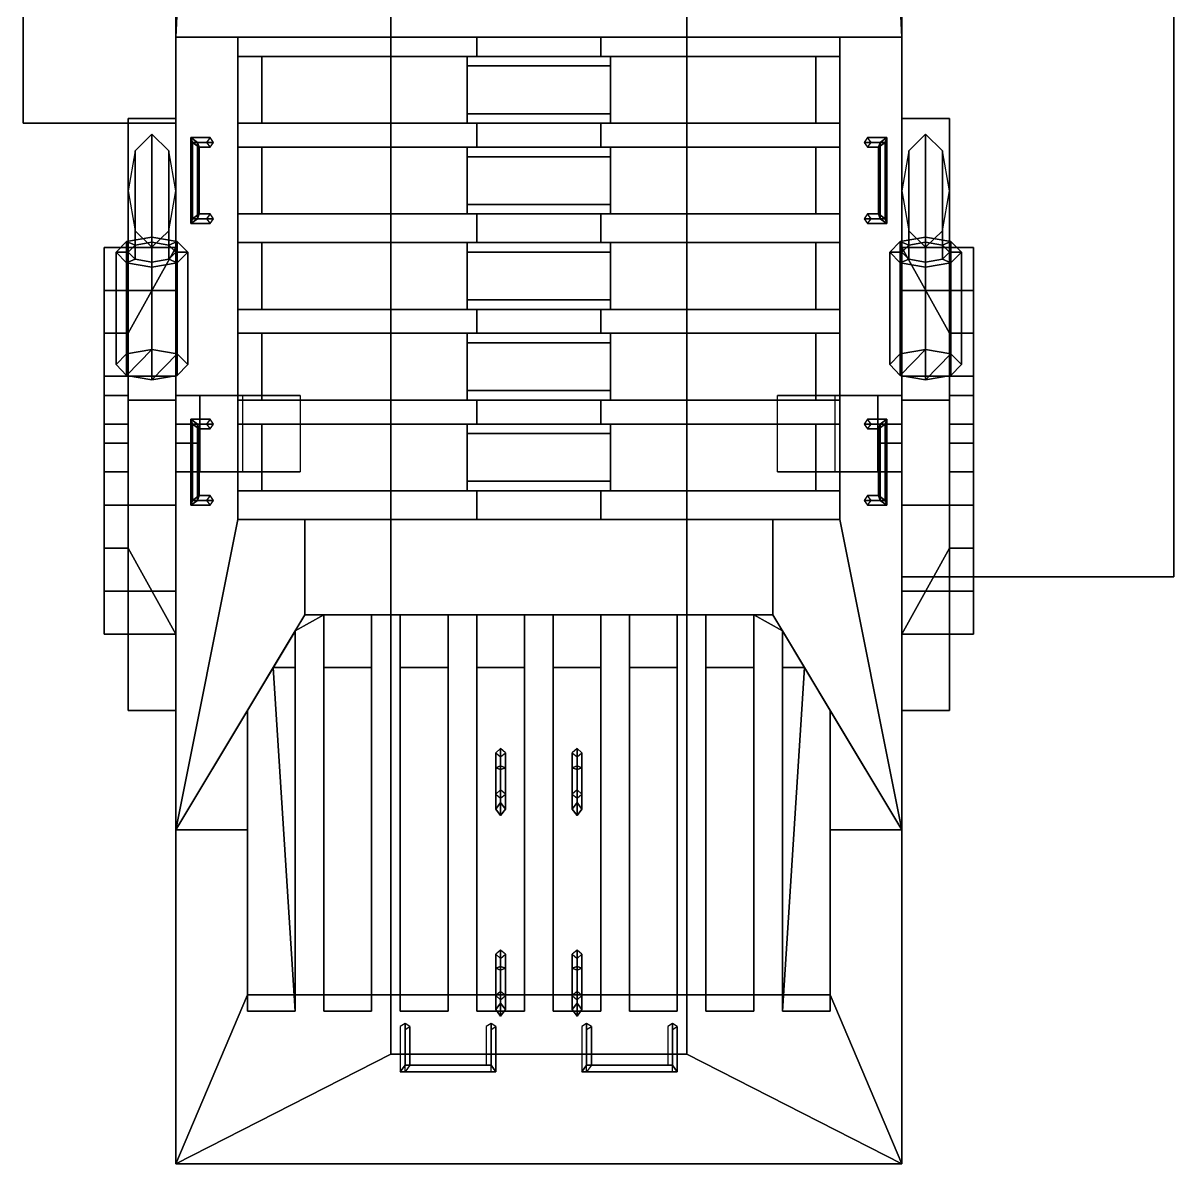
# Model space of a CAD drawing. Extents: x -1.36 to 1.33, y -2.62 to 2.58.
# Drawn here: x -1.08 to 1.33, y -2.62 to -0.23 of the extents above; entities that cross this region are included whole.
import ezdxf

# ---------------------------------------------------------------- set-up
doc = ezdxf.new("R2010")
doc.units = 0
doc.layers.get('0').update_dxf_attribs({"linetype": 'CONTINUOUS'})
doc.layers.add('SUSPENSION', color=5, linetype='CONTINUOUS')

msp = doc.modelspace()

# ---------------------------------------------------------------- linework, layer by layer
for points in [[(-0.31, 2.06, 0.42), (-0.31, -2.39, 0.42), (-0.76, -2.62, 0.58), (-0.76, 2.47, 0.58)], [(-0.76, 1.87, 1.06), (-0.76, 2.47, 0.58), (-0.76, -2.62, 0.58), (-0.76, -0.26, 1.06)], [(0.76, 2.47, 0.58), (0.76, -2.62, 0.58), (0.31, -2.39, 0.42), (0.31, 2.06, 0.42)], [(0.76, -0.26, 1.06), (0.76, -2.62, 0.58), (0.76, 2.47, 0.58), (0.76, 1.87, 1.06)], [(0.31, 2.06, 0.42), (0.31, -2.39, 0.42), (-0.31, -2.39, 0.42), (-0.31, 2.06, 0.42)], [(-0.76, 1.87, 1.19), (-0.76, 1.87, 1.06), (-0.76, -0.26, 1.06), (-0.76, 1.29, 1.19)], [(0.76, 1.29, 1.19), (0.76, -0.26, 1.06), (0.76, 1.87, 1.06), (0.76, 1.87, 1.19)], [(-0.76, 1.29, 1.42), (-0.76, 1.29, 1.19), (-0.76, -0.26, 1.06), (-0.76, -0.26, 1.42)], [(-0.76, -0.26, 1.42), (-0.74, 1.05, 1.42), (-0.76, 1.29, 1.42), (-0.76, -0.26, 1.42)], [(0.76, -0.26, 1.42), (0.76, 1.29, 1.42), (0.74, 1.05, 1.42), (0.76, -0.26, 1.42)], [(0.76, -0.26, 1.42), (0.76, -0.26, 1.06), (0.76, 1.29, 1.19), (0.76, 1.29, 1.42)], [(1.33, -1.39, 1.31), (1.33, -1.39, 1.12), (1.33, 1.29, 1.12), (1.33, 1.29, 1.31)], [(-0.76, -0.26, 1.42), (-0.7, 0.99, 1.42), (-0.74, 1.05, 1.42), (-0.76, -0.26, 1.42)], [(0.76, -0.26, 1.42), (0.74, 1.05, 1.42), (0.7, 0.99, 1.42), (0.76, -0.26, 1.42)], [(-0.76, -0.26, 1.42), (0.76, -0.26, 1.42), (0.7, 0.99, 1.42), (-0.7, 0.99, 1.42)], [(-0.76, -0.16, 1.42), (-1.08, -0.16, 1.42), (-1.08, -0.44, 1.42), (-0.76, -0.44, 1.42)], [(-1.08, -0.16, 1.42), (-1.08, -0.16, 1.11), (-1.08, -0.44, 1.11), (-1.08, -0.44, 1.42)], [(0.76, -1.39, 1.31), (1.33, -1.39, 1.31), (1.33, -0.2, 1.31), (0.76, -0.2, 1.31)], [(-0.76, -0.26, 1.24), (-0.76, -0.26, 1.06), (-0.76, -2.62, 0.83), (-0.76, -1.92, 1.24)], [(-0.76, -0.26, 1.06), (-0.76, -0.26, 1.06), (-0.76, -2.62, 0.58), (-0.76, -2.62, 0.83)], [(-0.63, -0.26, 1.37), (-0.76, -0.26, 1.24), (-0.76, -1.92, 1.24), (-0.63, -1.27, 1.37)], [(-0.76, -0.26, 1.42), (-0.76, -0.26, 1.42), (-0.76, -0.26, 1.24), (-0.63, -0.26, 1.37)], [(-0.76, -0.26, 1.42), (-0.76, -0.26, 1.42), (-0.63, -0.26, 1.37), (-0.13, -0.26, 1.42)], [(-0.76, -0.26, 1.24), (-0.76, -0.26, 1.42), (-0.76, -0.44, 1.42), (-0.76, -0.44, 1.24)], [(-0.13, -0.26, 1.42), (-0.63, -0.26, 1.37), (-0.63, -0.3, 1.37), (-0.13, -0.3, 1.42)], [(0.13, -0.26, 1.42), (-0.13, -0.26, 1.42), (-0.13, -0.3, 1.42), (0.13, -0.3, 1.42)], [(0.13, -0.3, 1.42), (0.63, -0.3, 1.37), (0.63, -0.26, 1.37), (0.13, -0.26, 1.42)], [(0.13, -0.26, 1.42), (0.63, -0.26, 1.37), (0.76, -0.26, 1.42)], [(0.63, -1.27, 1.37), (0.76, -1.92, 1.24), (0.76, -0.26, 1.24), (0.63, -0.26, 1.37)], [(0.63, -0.26, 1.37), (0.76, -0.26, 1.24), (0.76, -0.26, 1.42)], [(0.76, -1.92, 1.24), (0.76, -2.62, 0.83), (0.76, -0.26, 1.06), (0.76, -0.26, 1.24)], [(0.76, -2.62, 0.83), (0.76, -2.62, 0.58), (0.76, -0.26, 1.06)], [(0.76, -1.39, 1.24), (0.76, -1.39, 1.31), (0.76, -0.26, 1.31), (0.76, -0.26, 1.24)], [(-0.58, -0.3, 1.42), (-0.15, -0.3, 1.48), (-0.13, -0.3, 1.42), (-0.63, -0.3, 1.37)], [(-0.58, -0.3, 1.42), (-0.63, -0.3, 1.37), (-0.63, -0.44, 1.37), (-0.58, -0.44, 1.42)], [(-0.15, -0.3, 1.48), (-0.58, -0.3, 1.42), (-0.58, -0.44, 1.42), (-0.15, -0.44, 1.48)], [(-0.15, -0.3, 1.48), (0.15, -0.3, 1.48), (0.13, -0.3, 1.42), (-0.13, -0.3, 1.42)], [(0.15, -0.3, 1.48), (-0.15, -0.3, 1.48), (-0.15, -0.32, 1.5), (0.15, -0.32, 1.5)], [(-0.15, -0.32, 1.5), (-0.15, -0.3, 1.48), (-0.15, -0.44, 1.48), (-0.15, -0.42, 1.5)], [(0.15, -0.3, 1.48), (0.58, -0.3, 1.42), (0.63, -0.3, 1.37), (0.13, -0.3, 1.42)], [(0.15, -0.44, 1.48), (0.58, -0.44, 1.42), (0.58, -0.3, 1.42), (0.15, -0.3, 1.48)], [(0.15, -0.42, 1.5), (0.15, -0.44, 1.48), (0.15, -0.3, 1.48), (0.15, -0.32, 1.5)], [(0.58, -0.44, 1.42), (0.63, -0.44, 1.37), (0.63, -0.3, 1.37), (0.58, -0.3, 1.42)], [(0.15, -0.32, 1.5), (-0.15, -0.32, 1.5), (-0.15, -0.42, 1.5), (0.15, -0.42, 1.5)], [(0.15, -0.42, 1.5), (-0.15, -0.42, 1.5), (-0.15, -0.44, 1.48), (0.15, -0.44, 1.48)], [(-0.76, -0.44, 1.42), (-1.08, -0.44, 1.42), (-1.08, -0.44, 1.11), (-0.76, -0.44, 1.11)], [(-0.15, -0.44, 1.48), (-0.58, -0.44, 1.42), (-0.63, -0.44, 1.37), (-0.13, -0.44, 1.45)], [(-0.13, -0.44, 1.45), (-0.63, -0.44, 1.37), (-0.63, -0.49, 1.37), (-0.13, -0.49, 1.45)], [(0.15, -0.44, 1.48), (-0.15, -0.44, 1.48), (-0.13, -0.44, 1.45), (0.13, -0.44, 1.45)], [(0.13, -0.44, 1.45), (-0.13, -0.44, 1.45), (-0.13, -0.49, 1.45), (0.13, -0.49, 1.45)], [(0.58, -0.44, 1.42), (0.15, -0.44, 1.48), (0.13, -0.44, 1.45), (0.63, -0.44, 1.37)], [(0.13, -0.49, 1.45), (0.63, -0.49, 1.37), (0.63, -0.44, 1.37), (0.13, -0.44, 1.45)], [(-0.7287, -0.47, 1.335), (-0.715, -0.48, 1.3387), (-0.681, -0.48, 1.319), (-0.6883, -0.47, 1.3117)], [(-0.725, -0.48, 1.3213), (-0.7287, -0.47, 1.335), (-0.6883, -0.47, 1.3117), (-0.6956, -0.48, 1.3044)], [(-0.715, -0.48, 1.3387), (-0.7287, -0.47, 1.335), (-0.7287, -0.65, 1.335), (-0.715, -0.64, 1.3387)], [(-0.7287, -0.47, 1.335), (-0.725, -0.48, 1.3213), (-0.725, -0.64, 1.3213), (-0.7287, -0.65, 1.335)], [(-0.7113, -0.49, 1.325), (-0.725, -0.48, 1.3213), (-0.6956, -0.48, 1.3044), (-0.6883, -0.49, 1.3117)], [(-0.725, -0.48, 1.3213), (-0.7113, -0.49, 1.325), (-0.7113, -0.63, 1.325), (-0.725, -0.64, 1.3213)], [(-0.715, -0.48, 1.3387), (-0.7113, -0.49, 1.325), (-0.6883, -0.49, 1.3117), (-0.681, -0.48, 1.319)], [(-0.7113, -0.49, 1.325), (-0.715, -0.48, 1.3387), (-0.715, -0.64, 1.3387), (-0.7113, -0.63, 1.325)], [(0.715, -0.48, 1.3387), (0.7287, -0.47, 1.335), (0.6883, -0.47, 1.3117), (0.681, -0.48, 1.319)], [(0.7113, -0.49, 1.325), (0.715, -0.48, 1.3387), (0.681, -0.48, 1.319), (0.6883, -0.49, 1.3117)], [(0.7287, -0.47, 1.335), (0.725, -0.48, 1.3213), (0.6956, -0.48, 1.3044), (0.6883, -0.47, 1.3117)], [(0.725, -0.48, 1.3213), (0.7113, -0.49, 1.325), (0.6883, -0.49, 1.3117), (0.6956, -0.48, 1.3044)], [(0.7113, -0.63, 1.325), (0.715, -0.64, 1.3387), (0.715, -0.48, 1.3387), (0.7113, -0.49, 1.325)], [(0.725, -0.64, 1.3213), (0.7113, -0.63, 1.325), (0.7113, -0.49, 1.325), (0.725, -0.48, 1.3213)], [(0.715, -0.64, 1.3387), (0.7287, -0.65, 1.335), (0.7287, -0.47, 1.335), (0.715, -0.48, 1.3387)], [(0.7287, -0.65, 1.335), (0.725, -0.64, 1.3213), (0.725, -0.48, 1.3213), (0.7287, -0.47, 1.335)], [(-0.58, -0.49, 1.42), (-0.15, -0.49, 1.48), (-0.13, -0.49, 1.45), (-0.63, -0.49, 1.37)], [(-0.58, -0.49, 1.42), (-0.63, -0.49, 1.37), (-0.63, -0.63, 1.37), (-0.58, -0.63, 1.42)], [(-0.15, -0.49, 1.48), (-0.58, -0.49, 1.42), (-0.58, -0.63, 1.42), (-0.15, -0.63, 1.48)], [(-0.15, -0.49, 1.48), (0.15, -0.49, 1.48), (0.13, -0.49, 1.45), (-0.13, -0.49, 1.45)], [(0.15, -0.49, 1.48), (-0.15, -0.49, 1.48), (-0.15, -0.51, 1.5), (0.15, -0.51, 1.5)], [(-0.15, -0.51, 1.5), (-0.15, -0.49, 1.48), (-0.15, -0.63, 1.48), (-0.15, -0.61, 1.5)], [(0.15, -0.49, 1.48), (0.58, -0.49, 1.42), (0.63, -0.49, 1.37), (0.13, -0.49, 1.45)], [(0.15, -0.63, 1.48), (0.58, -0.63, 1.42), (0.58, -0.49, 1.42), (0.15, -0.49, 1.48)], [(0.15, -0.61, 1.5), (0.15, -0.63, 1.48), (0.15, -0.49, 1.48), (0.15, -0.51, 1.5)], [(0.58, -0.63, 1.42), (0.63, -0.63, 1.37), (0.63, -0.49, 1.37), (0.58, -0.49, 1.42)], [(0.15, -0.51, 1.5), (-0.15, -0.51, 1.5), (-0.15, -0.61, 1.5), (0.15, -0.61, 1.5)], [(0.15, -0.61, 1.5), (-0.15, -0.61, 1.5), (-0.15, -0.63, 1.48), (0.15, -0.63, 1.48)], [(-0.715, -0.64, 1.3387), (-0.7287, -0.65, 1.335), (-0.6883, -0.65, 1.3117), (-0.681, -0.64, 1.319)], [(-0.7287, -0.65, 1.335), (-0.725, -0.64, 1.3213), (-0.6956, -0.64, 1.3044), (-0.6883, -0.65, 1.3117)], [(-0.725, -0.64, 1.3213), (-0.7113, -0.63, 1.325), (-0.6883, -0.63, 1.3117), (-0.6956, -0.64, 1.3044)], [(-0.7113, -0.63, 1.325), (-0.715, -0.64, 1.3387), (-0.681, -0.64, 1.319), (-0.6883, -0.63, 1.3117)], [(-0.15, -0.63, 1.48), (-0.58, -0.63, 1.42), (-0.63, -0.63, 1.37), (-0.13, -0.63, 1.45)], [(-0.13, -0.63, 1.45), (-0.63, -0.63, 1.37), (-0.63, -0.69, 1.37), (-0.13, -0.69, 1.45)], [(0.15, -0.63, 1.48), (-0.15, -0.63, 1.48), (-0.13, -0.63, 1.45), (0.13, -0.63, 1.45)], [(0.13, -0.63, 1.45), (-0.13, -0.63, 1.45), (-0.13, -0.69, 1.45), (0.13, -0.69, 1.45)], [(0.58, -0.63, 1.42), (0.15, -0.63, 1.48), (0.13, -0.63, 1.45), (0.63, -0.63, 1.37)], [(0.13, -0.69, 1.45), (0.63, -0.69, 1.37), (0.63, -0.63, 1.37), (0.13, -0.63, 1.45)], [(0.715, -0.64, 1.3387), (0.7113, -0.63, 1.325), (0.6883, -0.63, 1.3117), (0.681, -0.64, 1.319)], [(0.7287, -0.65, 1.335), (0.715, -0.64, 1.3387), (0.681, -0.64, 1.319), (0.6883, -0.65, 1.3117)], [(0.7113, -0.63, 1.325), (0.725, -0.64, 1.3213), (0.6956, -0.64, 1.3044), (0.6883, -0.63, 1.3117)], [(0.725, -0.64, 1.3213), (0.7287, -0.65, 1.335), (0.6883, -0.65, 1.3117), (0.6956, -0.64, 1.3044)], [(-0.58, -0.69, 1.42), (-0.15, -0.69, 1.48), (-0.13, -0.69, 1.45), (-0.63, -0.69, 1.37)], [(-0.58, -0.69, 1.42), (-0.63, -0.69, 1.37), (-0.63, -0.83, 1.37), (-0.58, -0.83, 1.42)], [(-0.15, -0.69, 1.48), (-0.58, -0.69, 1.42), (-0.58, -0.83, 1.42), (-0.15, -0.83, 1.48)], [(-0.15, -0.69, 1.48), (0.15, -0.69, 1.48), (0.13, -0.69, 1.45), (-0.13, -0.69, 1.45)], [(0.15, -0.69, 1.48), (-0.15, -0.69, 1.48), (-0.15, -0.71, 1.5), (0.15, -0.71, 1.5)], [(-0.15, -0.71, 1.5), (-0.15, -0.69, 1.48), (-0.15, -0.83, 1.48), (-0.15, -0.81, 1.5)], [(0.15, -0.69, 1.48), (0.58, -0.69, 1.42), (0.63, -0.69, 1.37), (0.13, -0.69, 1.45)], [(0.15, -0.83, 1.48), (0.58, -0.83, 1.42), (0.58, -0.69, 1.42), (0.15, -0.69, 1.48)], [(0.15, -0.81, 1.5), (0.15, -0.83, 1.48), (0.15, -0.69, 1.48), (0.15, -0.71, 1.5)], [(0.58, -0.83, 1.42), (0.63, -0.83, 1.37), (0.63, -0.69, 1.37), (0.58, -0.69, 1.42)], [(0.15, -0.71, 1.5), (-0.15, -0.71, 1.5), (-0.15, -0.81, 1.5), (0.15, -0.81, 1.5)], [(0.15, -0.81, 1.5), (-0.15, -0.81, 1.5), (-0.15, -0.83, 1.48), (0.15, -0.83, 1.48)], [(-0.15, -0.83, 1.48), (-0.58, -0.83, 1.42), (-0.63, -0.83, 1.37), (-0.13, -0.83, 1.45)], [(-0.13, -0.83, 1.45), (-0.63, -0.83, 1.37), (-0.63, -0.88, 1.37), (-0.13, -0.88, 1.45)], [(0.15, -0.83, 1.48), (-0.15, -0.83, 1.48), (-0.13, -0.83, 1.45), (0.13, -0.83, 1.45)], [(0.13, -0.83, 1.45), (-0.13, -0.83, 1.45), (-0.13, -0.88, 1.45), (0.13, -0.88, 1.45)], [(0.58, -0.83, 1.42), (0.15, -0.83, 1.48), (0.13, -0.83, 1.45), (0.63, -0.83, 1.37)], [(0.13, -0.88, 1.45), (0.63, -0.88, 1.37), (0.63, -0.83, 1.37), (0.13, -0.83, 1.45)], [(-0.58, -0.88, 1.42), (-0.63, -0.88, 1.37), (-0.63, -1.02, 1.37), (-0.58, -1.02, 1.42)], [(-0.58, -0.88, 1.42), (-0.15, -0.88, 1.48), (-0.13, -0.88, 1.45), (-0.63, -0.88, 1.37)], [(-0.15, -0.88, 1.48), (-0.58, -0.88, 1.42), (-0.58, -1.02, 1.42), (-0.15, -1.02, 1.48)], [(0.15, -0.88, 1.48), (-0.15, -0.88, 1.48), (-0.15, -0.9, 1.5), (0.15, -0.9, 1.5)], [(-0.15, -0.9, 1.5), (-0.15, -0.88, 1.48), (-0.15, -1.02, 1.48), (-0.15, -1, 1.5)], [(-0.15, -0.88, 1.48), (0.15, -0.88, 1.48), (0.13, -0.88, 1.45), (-0.13, -0.88, 1.45)], [(0.15, -0.88, 1.48), (0.58, -0.88, 1.42), (0.63, -0.88, 1.37), (0.13, -0.88, 1.45)], [(0.15, -1.02, 1.48), (0.58, -1.02, 1.42), (0.58, -0.88, 1.42), (0.15, -0.88, 1.48)], [(0.15, -1, 1.5), (0.15, -1.02, 1.48), (0.15, -0.88, 1.48), (0.15, -0.9, 1.5)], [(0.58, -1.02, 1.42), (0.63, -1.02, 1.37), (0.63, -0.88, 1.37), (0.58, -0.88, 1.42)], [(0.15, -0.9, 1.5), (-0.15, -0.9, 1.5), (-0.15, -1, 1.5), (0.15, -1, 1.5)], [(0.15, -1, 1.5), (-0.15, -1, 1.5), (-0.15, -1.02, 1.48), (0.15, -1.02, 1.48)], [(-0.15, -1.02, 1.48), (-0.58, -1.02, 1.42), (-0.63, -1.02, 1.37), (-0.13, -1.02, 1.45)], [(-0.13, -1.02, 1.45), (-0.63, -1.02, 1.37), (-0.63, -1.07, 1.37), (-0.13, -1.07, 1.45)], [(0.15, -1.02, 1.48), (-0.15, -1.02, 1.48), (-0.13, -1.02, 1.45), (0.13, -1.02, 1.45)], [(0.13, -1.02, 1.45), (-0.13, -1.02, 1.45), (-0.13, -1.07, 1.45), (0.13, -1.07, 1.45)], [(0.58, -1.02, 1.42), (0.15, -1.02, 1.48), (0.13, -1.02, 1.45), (0.63, -1.02, 1.37)], [(0.13, -1.07, 1.45), (0.63, -1.07, 1.37), (0.63, -1.02, 1.37), (0.13, -1.02, 1.45)], [(-0.7287, -1.06, 1.335), (-0.725, -1.07, 1.3213), (-0.725, -1.23, 1.3213), (-0.7287, -1.24, 1.335)], [(-0.715, -1.07, 1.3387), (-0.7287, -1.06, 1.335), (-0.7287, -1.24, 1.335), (-0.715, -1.23, 1.3387)], [(-0.725, -1.07, 1.3213), (-0.7287, -1.06, 1.335), (-0.6883, -1.06, 1.3117), (-0.6956, -1.07, 1.3044)], [(-0.7287, -1.06, 1.335), (-0.715, -1.07, 1.3387), (-0.681, -1.07, 1.319), (-0.6883, -1.06, 1.3117)], [(0.715, -1.07, 1.3387), (0.7287, -1.06, 1.335), (0.6883, -1.06, 1.3117), (0.681, -1.07, 1.319)], [(0.7287, -1.06, 1.335), (0.725, -1.07, 1.3213), (0.6956, -1.07, 1.3044), (0.6883, -1.06, 1.3117)], [(0.715, -1.23, 1.3387), (0.7287, -1.24, 1.335), (0.7287, -1.06, 1.335), (0.715, -1.07, 1.3387)], [(0.7287, -1.24, 1.335), (0.725, -1.23, 1.3213), (0.725, -1.07, 1.3213), (0.7287, -1.06, 1.335)], [(-0.725, -1.07, 1.3213), (-0.7113, -1.08, 1.325), (-0.7113, -1.22, 1.325), (-0.725, -1.23, 1.3213)], [(-0.7113, -1.08, 1.325), (-0.725, -1.07, 1.3213), (-0.6956, -1.07, 1.3044), (-0.6883, -1.08, 1.3117)], [(-0.7113, -1.08, 1.325), (-0.715, -1.07, 1.3387), (-0.715, -1.23, 1.3387), (-0.7113, -1.22, 1.325)], [(-0.715, -1.07, 1.3387), (-0.7113, -1.08, 1.325), (-0.6883, -1.08, 1.3117), (-0.681, -1.07, 1.319)], [(-0.58, -1.07, 1.42), (-0.63, -1.07, 1.37), (-0.63, -1.21, 1.37), (-0.58, -1.21, 1.42)], [(-0.58, -1.07, 1.42), (-0.15, -1.07, 1.48), (-0.13, -1.07, 1.45), (-0.63, -1.07, 1.37)], [(-0.15, -1.07, 1.48), (-0.58, -1.07, 1.42), (-0.58, -1.21, 1.42), (-0.15, -1.21, 1.48)], [(-0.15, -1.09, 1.5), (-0.15, -1.07, 1.48), (-0.15, -1.21, 1.48), (-0.15, -1.19, 1.5)], [(0.15, -1.07, 1.48), (-0.15, -1.07, 1.48), (-0.15, -1.09, 1.5), (0.15, -1.09, 1.5)], [(-0.15, -1.07, 1.48), (0.15, -1.07, 1.48), (0.13, -1.07, 1.45), (-0.13, -1.07, 1.45)], [(0.15, -1.07, 1.48), (0.58, -1.07, 1.42), (0.63, -1.07, 1.37), (0.13, -1.07, 1.45)], [(0.15, -1.21, 1.48), (0.58, -1.21, 1.42), (0.58, -1.07, 1.42), (0.15, -1.07, 1.48)], [(0.15, -1.19, 1.5), (0.15, -1.21, 1.48), (0.15, -1.07, 1.48), (0.15, -1.09, 1.5)], [(0.58, -1.21, 1.42), (0.63, -1.21, 1.37), (0.63, -1.07, 1.37), (0.58, -1.07, 1.42)], [(0.7113, -1.08, 1.325), (0.715, -1.07, 1.3387), (0.681, -1.07, 1.319), (0.6883, -1.08, 1.3117)], [(0.725, -1.07, 1.3213), (0.7113, -1.08, 1.325), (0.6883, -1.08, 1.3117), (0.6956, -1.07, 1.3044)], [(0.7113, -1.22, 1.325), (0.715, -1.23, 1.3387), (0.715, -1.07, 1.3387), (0.7113, -1.08, 1.325)], [(0.725, -1.23, 1.3213), (0.7113, -1.22, 1.325), (0.7113, -1.08, 1.325), (0.725, -1.07, 1.3213)], [(0.15, -1.09, 1.5), (-0.15, -1.09, 1.5), (-0.15, -1.19, 1.5), (0.15, -1.19, 1.5)], [(0.15, -1.19, 1.5), (-0.15, -1.19, 1.5), (-0.15, -1.21, 1.48), (0.15, -1.21, 1.48)], [(-0.725, -1.23, 1.3213), (-0.7113, -1.22, 1.325), (-0.6883, -1.22, 1.3117), (-0.6956, -1.23, 1.3044)], [(-0.7113, -1.22, 1.325), (-0.715, -1.23, 1.3387), (-0.681, -1.23, 1.319), (-0.6883, -1.22, 1.3117)], [(-0.13, -1.21, 1.45), (-0.63, -1.21, 1.37), (-0.63, -1.27, 1.37), (-0.13, -1.27, 1.45)], [(-0.15, -1.21, 1.48), (-0.58, -1.21, 1.42), (-0.63, -1.21, 1.37), (-0.13, -1.21, 1.45)], [(0.15, -1.21, 1.48), (-0.15, -1.21, 1.48), (-0.13, -1.21, 1.45), (0.13, -1.21, 1.45)], [(0.13, -1.21, 1.45), (-0.13, -1.21, 1.45), (-0.13, -1.27, 1.45), (0.13, -1.27, 1.45)], [(0.13, -1.27, 1.45), (0.63, -1.27, 1.37), (0.63, -1.21, 1.37), (0.13, -1.21, 1.45)], [(0.58, -1.21, 1.42), (0.15, -1.21, 1.48), (0.13, -1.21, 1.45), (0.63, -1.21, 1.37)], [(0.715, -1.23, 1.3387), (0.7113, -1.22, 1.325), (0.6883, -1.22, 1.3117), (0.681, -1.23, 1.319)], [(0.7113, -1.22, 1.325), (0.725, -1.23, 1.3213), (0.6956, -1.23, 1.3044), (0.6883, -1.22, 1.3117)], [(-0.7287, -1.24, 1.335), (-0.725, -1.23, 1.3213), (-0.6956, -1.23, 1.3044), (-0.6883, -1.24, 1.3117)], [(-0.715, -1.23, 1.3387), (-0.7287, -1.24, 1.335), (-0.6883, -1.24, 1.3117), (-0.681, -1.23, 1.319)], [(0.7287, -1.24, 1.335), (0.715, -1.23, 1.3387), (0.681, -1.23, 1.319), (0.6883, -1.24, 1.3117)], [(0.725, -1.23, 1.3213), (0.7287, -1.24, 1.335), (0.6883, -1.24, 1.3117), (0.6956, -1.23, 1.3044)], [(-0.49, -1.27, 1.51), (-0.63, -1.27, 1.37), (-0.76, -1.92, 1.24), (-0.49, -1.47, 1.51)], [(-0.13, -1.27, 1.45), (-0.63, -1.27, 1.37), (-0.63, -1.27, 1.37), (-0.49, -1.27, 1.51)], [(-0.49, -1.27, 1.51), (-0.49, -1.47, 1.51), (0.49, -1.47, 1.51), (0.49, -1.27, 1.51)], [(0.13, -1.27, 1.45), (-0.13, -1.27, 1.45), (-0.49, -1.27, 1.51), (0.49, -1.27, 1.51)], [(0.63, -1.27, 1.37), (0.13, -1.27, 1.45), (0.13, -1.27, 1.45), (0.49, -1.27, 1.51)], [(0.49, -1.47, 1.51), (0.76, -1.92, 1.24), (0.63, -1.27, 1.37), (0.49, -1.27, 1.51)], [(0.76, -1.39, 1.31), (0.76, -1.39, 1.12), (1.33, -1.39, 1.12), (1.33, -1.39, 1.31)], [(-0.51, -1.5033, 1.49), (-0.51, -2.2655, 1.0376), (-0.45, -2.2655, 1.0376), (-0.45, -1.47, 1.51)], [(-0.49, -1.47, 1.51), (-0.51, -1.5033, 1.49), (-0.45, -1.47, 1.51), (-0.49, -1.47, 1.51)], [(-0.45, -1.47, 1.51), (-0.45, -1.58, 1.51), (-0.35, -1.58, 1.51), (-0.35, -1.47, 1.51)], [(-0.45, -1.47, 1.51), (-0.45, -2.2655, 1.0376), (-0.45, -2.3, 1.09), (-0.45, -1.58, 1.51)], [(-0.35, -1.47, 1.51), (-0.35, -2.2655, 1.0376), (-0.29, -2.2655, 1.0376), (-0.29, -1.47, 1.51)], [(-0.35, -1.58, 1.51), (-0.35, -2.3, 1.09), (-0.35, -2.2655, 1.0376), (-0.35, -1.47, 1.51)], [(-0.29, -1.47, 1.51), (-0.29, -2.2655, 1.0376), (-0.29, -2.3, 1.09), (-0.29, -1.58, 1.51)], [(-0.29, -1.47, 1.51), (-0.29, -1.58, 1.51), (-0.19, -1.58, 1.51), (-0.19, -1.47, 1.51)], [(-0.19, -1.47, 1.51), (-0.19, -2.2655, 1.0376), (-0.13, -2.2655, 1.0376), (-0.13, -1.47, 1.51)], [(-0.19, -1.58, 1.51), (-0.19, -2.3, 1.09), (-0.19, -2.2655, 1.0376), (-0.19, -1.47, 1.51)], [(-0.13, -1.47, 1.51), (-0.13, -1.58, 1.51), (-0.03, -1.58, 1.51), (-0.03, -1.47, 1.51)], [(-0.13, -1.47, 1.51), (-0.13, -2.2655, 1.0376), (-0.13, -2.3, 1.09), (-0.13, -1.58, 1.51)], [(-0.03, -1.47, 1.51), (-0.03, -2.2655, 1.0376), (0.03, -2.2655, 1.0376), (0.03, -1.47, 1.51)], [(-0.03, -1.58, 1.51), (-0.03, -2.3, 1.09), (-0.03, -2.2655, 1.0376), (-0.03, -1.47, 1.51)], [(0.03, -1.47, 1.51), (0.03, -2.2655, 1.0376), (0.03, -2.3, 1.09), (0.03, -1.58, 1.51)], [(0.03, -1.47, 1.51), (0.03, -1.58, 1.51), (0.13, -1.58, 1.51), (0.13, -1.47, 1.51)], [(0.13, -1.47, 1.51), (0.13, -2.2655, 1.0376), (0.19, -2.2655, 1.0376), (0.19, -1.47, 1.51)], [(0.13, -1.58, 1.51), (0.13, -2.3, 1.09), (0.13, -2.2655, 1.0376), (0.13, -1.47, 1.51)], [(0.19, -1.47, 1.51), (0.19, -1.58, 1.51), (0.29, -1.58, 1.51), (0.29, -1.47, 1.51)], [(0.19, -1.47, 1.51), (0.19, -2.2655, 1.0376), (0.19, -2.3, 1.09), (0.19, -1.58, 1.51)], [(0.29, -1.47, 1.51), (0.29, -2.2655, 1.0376), (0.35, -2.2655, 1.0376), (0.35, -1.47, 1.51)], [(0.29, -1.58, 1.51), (0.29, -2.3, 1.09), (0.29, -2.2655, 1.0376), (0.29, -1.47, 1.51)], [(0.35, -1.47, 1.51), (0.35, -2.2655, 1.0376), (0.35, -2.3, 1.09), (0.35, -1.58, 1.51)], [(0.35, -1.47, 1.51), (0.35, -1.58, 1.51), (0.45, -1.58, 1.51), (0.45, -1.47, 1.51)], [(0.45, -1.47, 1.51), (0.45, -2.2655, 1.0376), (0.51, -2.2655, 1.0376), (0.51, -1.5033, 1.4902)], [(0.45, -1.58, 1.51), (0.45, -2.3, 1.09), (0.45, -2.2655, 1.0376), (0.45, -1.47, 1.51)], [(0.45, -1.47, 1.51), (0.51, -1.5033, 1.4902), (0.51, -1.5033, 1.4902), (0.49, -1.47, 1.51)], [(-0.61, -1.67, 1.39), (-0.61, -1.67, 1.4575), (-0.556, -1.58, 1.51), (-0.51, -1.5036, 1.4901)], [(-0.51, -1.5033, 1.51), (-0.556, -1.58, 1.51), (-0.51, -1.58, 1.51), (-0.51, -1.5033, 1.51)], [(-0.51, -1.5033, 1.51), (-0.51, -1.5036, 1.4901), (-0.556, -1.58, 1.51), (-0.51, -1.5033, 1.51)], [(-0.51, -1.58, 1.51), (-0.51, -2.3, 1.09), (-0.51, -2.2655, 1.0376), (-0.51, -1.5033, 1.49)], [(-0.51, -1.5033, 1.51), (-0.51, -1.58, 1.51), (-0.51, -1.5036, 1.4901), (-0.51, -1.5033, 1.51)], [(0.51, -1.5033, 1.51), (0.51, -1.58, 1.51), (0.556, -1.58, 1.51), (0.51, -1.5033, 1.51)], [(0.51, -1.5033, 1.4902), (0.51, -2.2655, 1.0376), (0.51, -2.3, 1.09), (0.51, -1.58, 1.51)], [(0.51, -1.5033, 1.4902), (0.51, -1.58, 1.51), (0.51, -1.5033, 1.51), (0.51, -1.5033, 1.4902)], [(0.51, -1.5033, 1.49), (0.556, -1.58, 1.51), (0.61, -1.67, 1.4575), (0.61, -1.67, 1.39)], [(0.51, -1.5033, 1.51), (0.556, -1.58, 1.51), (0.51, -1.5033, 1.49), (0.51, -1.5033, 1.51)], [(-0.61, -1.67, 1.4575), (-0.61, -2.3, 1.09), (-0.51, -2.3, 1.09), (-0.556, -1.58, 1.51)], [(-0.556, -1.58, 1.51), (-0.51, -2.3, 1.09), (-0.51, -2.3, 1.09), (-0.51, -1.58, 1.51)], [(-0.45, -1.58, 1.51), (-0.45, -2.3, 1.09), (-0.35, -2.3, 1.09), (-0.35, -1.58, 1.51)], [(-0.29, -1.58, 1.51), (-0.29, -2.3, 1.09), (-0.19, -2.3, 1.09), (-0.19, -1.58, 1.51)], [(-0.13, -1.58, 1.51), (-0.13, -2.3, 1.09), (-0.03, -2.3, 1.09), (-0.03, -1.58, 1.51)], [(0.03, -1.58, 1.51), (0.03, -2.3, 1.09), (0.13, -2.3, 1.09), (0.13, -1.58, 1.51)], [(0.19, -1.58, 1.51), (0.19, -2.3, 1.09), (0.29, -2.3, 1.09), (0.29, -1.58, 1.51)], [(0.35, -1.58, 1.51), (0.35, -2.3, 1.09), (0.45, -2.3, 1.09), (0.45, -1.58, 1.51)], [(0.556, -1.58, 1.51), (0.51, -2.3, 1.09), (0.61, -2.3, 1.09), (0.61, -1.67, 1.4575)], [(0.51, -1.58, 1.51), (0.51, -2.3, 1.09), (0.51, -2.3, 1.09), (0.556, -1.58, 1.51)], [(-0.61, -1.67, 1.39), (-0.76, -1.92, 1.24), (-0.61, -1.92, 1.24), (-0.61, -1.67, 1.39)], [(-0.61, -1.67, 1.39), (-0.61, -1.92, 1.24), (-0.61, -2.3, 1.09), (-0.61, -1.67, 1.4575)], [(0.61, -1.67, 1.39), (0.61, -1.92, 1.24), (0.76, -1.92, 1.24), (0.61, -1.67, 1.39)], [(0.61, -1.67, 1.4575), (0.61, -2.3, 1.09), (0.61, -1.92, 1.24), (0.61, -1.67, 1.39)], [(-0.09, -1.79, 1.46), (-0.08, -1.7863, 1.4737), (-0.08, -1.75, 1.4108), (-0.09, -1.7587, 1.4058)], [(-0.08, -1.7937, 1.4463), (-0.09, -1.79, 1.46), (-0.09, -1.7587, 1.4058), (-0.08, -1.7673, 1.4007)], [(-0.08, -1.7863, 1.4737), (-0.07, -1.79, 1.46), (-0.07, -1.7587, 1.4058), (-0.08, -1.75, 1.4108)], [(-0.07, -1.79, 1.46), (-0.08, -1.7937, 1.4463), (-0.08, -1.7673, 1.4007), (-0.07, -1.7587, 1.4058)], [(0.07, -1.79, 1.46), (0.08, -1.7863, 1.4737), (0.08, -1.75, 1.4108), (0.07, -1.7587, 1.4058)], [(0.08, -1.7937, 1.4463), (0.07, -1.79, 1.46), (0.07, -1.7587, 1.4058), (0.08, -1.7673, 1.4007)], [(0.08, -1.7863, 1.4737), (0.09, -1.79, 1.46), (0.09, -1.7587, 1.4058), (0.08, -1.75, 1.4108)], [(0.09, -1.79, 1.46), (0.08, -1.7937, 1.4463), (0.08, -1.7673, 1.4007), (0.09, -1.7587, 1.4058)], [(-0.09, -1.8766, 1.41), (-0.08, -1.8903, 1.4137), (-0.08, -1.7863, 1.4737), (-0.09, -1.79, 1.46)], [(-0.08, -1.8629, 1.4063), (-0.09, -1.8766, 1.41), (-0.09, -1.79, 1.46), (-0.08, -1.7937, 1.4463)], [(-0.08, -1.8903, 1.4137), (-0.07, -1.8766, 1.41), (-0.07, -1.79, 1.46), (-0.08, -1.7863, 1.4737)], [(-0.07, -1.8766, 1.41), (-0.08, -1.8629, 1.4063), (-0.08, -1.7937, 1.4463), (-0.07, -1.79, 1.46)], [(0.07, -1.8766, 1.41), (0.08, -1.8903, 1.4137), (0.08, -1.7863, 1.4737), (0.07, -1.79, 1.46)], [(0.08, -1.8629, 1.4063), (0.07, -1.8766, 1.41), (0.07, -1.79, 1.46), (0.08, -1.7937, 1.4463)], [(0.08, -1.8903, 1.4137), (0.09, -1.8766, 1.41), (0.09, -1.79, 1.46), (0.08, -1.7863, 1.4737)], [(0.09, -1.8766, 1.41), (0.08, -1.8629, 1.4063), (0.08, -1.7937, 1.4463), (0.09, -1.79, 1.46)], [(-0.09, -1.8766, 1.41), (-0.08, -1.8629, 1.4063), (-0.08, -1.8364, 1.3604), (-0.09, -1.8451, 1.3554)], [(-0.08, -1.8903, 1.4137), (-0.09, -1.8766, 1.41), (-0.09, -1.8451, 1.3554), (-0.08, -1.8537, 1.3503)], [(-0.08, -1.8629, 1.4063), (-0.07, -1.8766, 1.41), (-0.07, -1.8451, 1.3554), (-0.08, -1.8364, 1.3604)], [(-0.07, -1.8766, 1.41), (-0.08, -1.8903, 1.4137), (-0.08, -1.8537, 1.3503), (-0.07, -1.8451, 1.3554)], [(0.07, -1.8766, 1.41), (0.08, -1.8629, 1.4063), (0.08, -1.8364, 1.3604), (0.07, -1.8451, 1.3554)], [(0.08, -1.8903, 1.4137), (0.07, -1.8766, 1.41), (0.07, -1.8451, 1.3554), (0.08, -1.8537, 1.3503)], [(0.08, -1.8629, 1.4063), (0.09, -1.8766, 1.41), (0.09, -1.8451, 1.3554), (0.08, -1.8364, 1.3604)], [(0.09, -1.8766, 1.41), (0.08, -1.8903, 1.4137), (0.08, -1.8537, 1.3503), (0.09, -1.8451, 1.3554)], [(-0.76, -1.92, 1.24), (-0.76, -2.62, 0.83), (-0.61, -2.2655, 1.0376), (-0.61, -1.92, 1.24)], [(-0.61, -1.92, 1.24), (-0.61, -1.92, 1.24), (-0.61, -2.2655, 1.0376), (-0.61, -2.3, 1.09)], [(0.61, -1.92, 1.24), (0.61, -2.2655, 1.0376), (0.76, -2.62, 0.83), (0.76, -1.92, 1.24)], [(0.61, -2.3, 1.09), (0.61, -2.2655, 1.0376), (0.61, -1.92, 1.24)], [(-0.09, -2.21, 1.21), (-0.08, -2.2063, 1.2237), (-0.08, -2.1722, 1.1645), (-0.09, -2.1808, 1.1595)], [(-0.08, -2.2137, 1.1963), (-0.09, -2.21, 1.21), (-0.09, -2.1808, 1.1595), (-0.08, -2.1895, 1.1545)], [(-0.08, -2.2063, 1.2237), (-0.07, -2.21, 1.21), (-0.07, -2.1808, 1.1595), (-0.08, -2.1722, 1.1645)], [(-0.07, -2.21, 1.21), (-0.08, -2.2137, 1.1963), (-0.08, -2.1895, 1.1545), (-0.07, -2.1808, 1.1595)], [(0.07, -2.21, 1.21), (0.08, -2.2063, 1.2237), (0.08, -2.1722, 1.1645), (0.07, -2.1808, 1.1595)], [(0.08, -2.2137, 1.1963), (0.07, -2.21, 1.21), (0.07, -2.1808, 1.1595), (0.08, -2.1895, 1.1545)], [(0.08, -2.2063, 1.2237), (0.09, -2.21, 1.21), (0.09, -2.1808, 1.1595), (0.08, -2.1722, 1.1645)], [(0.09, -2.21, 1.21), (0.08, -2.2137, 1.1963), (0.08, -2.1895, 1.1545), (0.09, -2.1808, 1.1595)], [(-0.09, -2.2966, 1.16), (-0.08, -2.3103, 1.1637), (-0.08, -2.2063, 1.2237), (-0.09, -2.21, 1.21)], [(-0.08, -2.2829, 1.1563), (-0.09, -2.2966, 1.16), (-0.09, -2.21, 1.21), (-0.08, -2.2137, 1.1963)], [(-0.08, -2.3103, 1.1637), (-0.07, -2.2966, 1.16), (-0.07, -2.21, 1.21), (-0.08, -2.2063, 1.2237)], [(-0.07, -2.2966, 1.16), (-0.08, -2.2829, 1.1563), (-0.08, -2.2137, 1.1963), (-0.07, -2.21, 1.21)], [(0.07, -2.2966, 1.16), (0.08, -2.3103, 1.1637), (0.08, -2.2063, 1.2237), (0.07, -2.21, 1.21)], [(0.08, -2.2829, 1.1563), (0.07, -2.2966, 1.16), (0.07, -2.21, 1.21), (0.08, -2.2137, 1.1963)], [(0.08, -2.3103, 1.1637), (0.09, -2.2966, 1.16), (0.09, -2.21, 1.21), (0.08, -2.2063, 1.2237)], [(0.09, -2.2966, 1.16), (0.08, -2.2829, 1.1563), (0.08, -2.2137, 1.1963), (0.09, -2.21, 1.21)], [(-0.09, -2.2966, 1.16), (-0.08, -2.2829, 1.1563), (-0.08, -2.2586, 1.1142), (-0.09, -2.2672, 1.1091)], [(-0.08, -2.2829, 1.1563), (-0.07, -2.2966, 1.16), (-0.07, -2.2672, 1.1091), (-0.08, -2.2586, 1.1142)], [(0.07, -2.2966, 1.16), (0.08, -2.2829, 1.1563), (0.08, -2.2586, 1.1142), (0.07, -2.2672, 1.1091)], [(0.08, -2.2829, 1.1563), (0.09, -2.2966, 1.16), (0.09, -2.2672, 1.1091), (0.08, -2.2586, 1.1142)], [(-0.61, -2.2655, 1.0376), (-0.76, -2.62, 0.83), (0.76, -2.62, 0.83), (0.61, -2.2655, 1.0376)], [(-0.61, -2.3, 1.09), (-0.61, -2.2655, 1.0376), (-0.51, -2.2655, 1.0376), (-0.51, -2.3, 1.09)], [(-0.45, -2.3, 1.09), (-0.45, -2.2655, 1.0376), (-0.35, -2.2655, 1.0376), (-0.35, -2.3, 1.09)], [(-0.29, -2.3, 1.09), (-0.29, -2.2655, 1.0376), (-0.19, -2.2655, 1.0376), (-0.19, -2.3, 1.09)], [(-0.13, -2.3, 1.09), (-0.13, -2.2655, 1.0376), (-0.03, -2.2655, 1.0376), (-0.03, -2.3, 1.09)], [(-0.08, -2.3103, 1.1637), (-0.09, -2.2966, 1.16), (-0.09, -2.2672, 1.1091), (-0.08, -2.2759, 1.1041)], [(-0.07, -2.2966, 1.16), (-0.08, -2.3103, 1.1637), (-0.08, -2.2759, 1.1041), (-0.07, -2.2672, 1.1091)], [(0.03, -2.3, 1.09), (0.03, -2.2655, 1.0376), (0.13, -2.2655, 1.0376), (0.13, -2.3, 1.09)], [(0.08, -2.3103, 1.1637), (0.07, -2.2966, 1.16), (0.07, -2.2672, 1.1091), (0.08, -2.2759, 1.1041)], [(0.09, -2.2966, 1.16), (0.08, -2.3103, 1.1637), (0.08, -2.2759, 1.1041), (0.09, -2.2672, 1.1091)], [(0.19, -2.3, 1.09), (0.19, -2.2655, 1.0376), (0.29, -2.2655, 1.0376), (0.29, -2.3, 1.09)], [(0.35, -2.3, 1.09), (0.35, -2.2655, 1.0376), (0.45, -2.2655, 1.0376), (0.45, -2.3, 1.09)], [(0.51, -2.3, 1.09), (0.51, -2.2655, 1.0376), (0.61, -2.2655, 1.0376), (0.61, -2.3, 1.09)], [(-0.76, -2.62, 0.58), (-0.31, -2.39, 0.42), (0.31, -2.39, 0.42), (0.76, -2.62, 0.58)], [(-0.76, -2.62, 0.83), (-0.76, -2.62, 0.58), (0.76, -2.62, 0.58), (0.76, -2.62, 0.83)]]:
    msp.add_3dface(points)
at = {"layer": 'SUSPENSION'}
for points in [[(-0.86, -1.02, 0.21), (-0.86, -0.43, 0.21), (-0.76, -0.43, 0.21), (-0.76, -1.02, 0.21)], [(-0.86, -0.43, 0.39), (-0.86, -0.43, 0.21), (-0.86, -1.02, 0.21), (-0.86, -1.02, 0.39)], [(-0.76, -1.02, 0.39), (-0.76, -0.43, 0.39), (-0.86, -0.43, 0.39), (-0.86, -1.02, 0.39)], [(-0.76, -0.43, 0.39), (-0.76, -0.43, 0.21), (-0.86, -0.43, 0.21), (-0.86, -0.43, 0.39)], [(-0.76, -1.02, 0.21), (-0.76, -0.43, 0.21), (-0.76, -0.43, 0.39), (-0.76, -1.02, 0.39)], [(0.76, -1.02, 0.21), (0.76, -0.43, 0.21), (0.86, -0.43, 0.21), (0.86, -1.02, 0.21)], [(0.86, -1.02, 0.39), (0.86, -0.43, 0.39), (0.76, -0.43, 0.39), (0.76, -1.02, 0.39)], [(0.76, -0.43, 0.39), (0.76, -0.43, 0.21), (0.76, -1.02, 0.21), (0.76, -1.02, 0.39)], [(0.86, -0.43, 0.39), (0.86, -0.43, 0.21), (0.76, -0.43, 0.21), (0.76, -0.43, 0.39)], [(0.86, -1.02, 0.21), (0.86, -0.43, 0.21), (0.86, -0.43, 0.39), (0.86, -1.02, 0.39)], [(-0.81, -0.463, 0.39), (-0.8454, -0.4977, 0.39), (-0.8454, -0.6951, 0.482), (-0.81, -0.6889, 0.4953)], [(-0.7746, -0.4977, 0.39), (-0.81, -0.463, 0.39), (-0.81, -0.6889, 0.4953), (-0.7746, -0.6951, 0.482)], [(0.81, -0.463, 0.39), (0.7746, -0.4977, 0.39), (0.7746, -0.6951, 0.482), (0.81, -0.6889, 0.4953)], [(0.8454, -0.4977, 0.39), (0.81, -0.463, 0.39), (0.81, -0.6889, 0.4953), (0.8454, -0.6951, 0.482)], [(-0.8454, -0.4977, 0.39), (-0.86, -0.5813, 0.39), (-0.86, -0.71, 0.45), (-0.8454, -0.6951, 0.482)], [(-0.76, -0.5813, 0.39), (-0.7746, -0.4977, 0.39), (-0.7746, -0.6951, 0.482), (-0.76, -0.71, 0.45)], [(0.7746, -0.4977, 0.39), (0.76, -0.5813, 0.39), (0.76, -0.71, 0.45), (0.7746, -0.6951, 0.482)], [(0.86, -0.5813, 0.39), (0.8454, -0.4977, 0.39), (0.8454, -0.6951, 0.482), (0.86, -0.71, 0.45)], [(-0.86, -0.5813, 0.39), (-0.8454, -0.665, 0.39), (-0.8454, -0.7249, 0.418), (-0.86, -0.71, 0.45)], [(-0.7746, -0.665, 0.39), (-0.76, -0.5813, 0.39), (-0.76, -0.71, 0.45), (-0.7746, -0.7249, 0.418)], [(0.76, -0.5813, 0.39), (0.7746, -0.665, 0.39), (0.7746, -0.7249, 0.418), (0.76, -0.71, 0.45)], [(0.8454, -0.665, 0.39), (0.86, -0.5813, 0.39), (0.86, -0.71, 0.45), (0.8454, -0.7249, 0.418)], [(-0.8454, -0.665, 0.39), (-0.81, -0.6996, 0.39), (-0.81, -0.7311, 0.4047), (-0.8454, -0.7249, 0.418)], [(-0.81, -0.6996, 0.39), (-0.7746, -0.665, 0.39), (-0.7746, -0.7249, 0.418), (-0.81, -0.7311, 0.4047)], [(0.7746, -0.665, 0.39), (0.81, -0.6996, 0.39), (0.81, -0.7311, 0.4047), (0.7746, -0.7249, 0.418)], [(0.81, -0.6996, 0.39), (0.8454, -0.665, 0.39), (0.8454, -0.7249, 0.418), (0.81, -0.7311, 0.4047)], [(-0.863, -0.6876, 0.4981), (-0.885, -0.71, 0.45), (-0.885, -0.9456, 0.5599), (-0.863, -0.9232, 0.6079)], [(-0.8454, -0.6951, 0.482), (-0.86, -0.71, 0.45), (-0.885, -0.71, 0.45), (-0.863, -0.6876, 0.4981)], [(-0.81, -0.6783, 0.518), (-0.863, -0.6876, 0.4981), (-0.863, -0.9232, 0.6079), (-0.81, -0.9139, 0.6279)], [(-0.81, -0.6889, 0.4953), (-0.8454, -0.6951, 0.482), (-0.863, -0.6876, 0.4981), (-0.81, -0.6783, 0.518)], [(-0.757, -0.6876, 0.4981), (-0.81, -0.6783, 0.518), (-0.81, -0.9139, 0.6279), (-0.757, -0.9232, 0.6079)], [(-0.7746, -0.6951, 0.482), (-0.81, -0.6889, 0.4953), (-0.81, -0.6783, 0.518), (-0.757, -0.6876, 0.4981)], [(-0.76, -0.71, 0.45), (-0.7746, -0.6951, 0.482), (-0.757, -0.6876, 0.4981), (-0.735, -0.71, 0.45)], [(-0.735, -0.71, 0.45), (-0.757, -0.6876, 0.4981), (-0.757, -0.9232, 0.6079), (-0.735, -0.9456, 0.5599)], [(0.757, -0.6876, 0.4981), (0.735, -0.71, 0.45), (0.735, -0.9456, 0.5599), (0.757, -0.9232, 0.6079)], [(0.7746, -0.6951, 0.482), (0.76, -0.71, 0.45), (0.735, -0.71, 0.45), (0.757, -0.6876, 0.4981)], [(0.81, -0.6783, 0.518), (0.757, -0.6876, 0.4981), (0.757, -0.9232, 0.6079), (0.81, -0.9139, 0.6279)], [(0.81, -0.6889, 0.4953), (0.7746, -0.6951, 0.482), (0.757, -0.6876, 0.4981), (0.81, -0.6783, 0.518)], [(0.863, -0.6876, 0.4981), (0.81, -0.6783, 0.518), (0.81, -0.9139, 0.6279), (0.863, -0.9232, 0.6079)], [(0.8454, -0.6951, 0.482), (0.81, -0.6889, 0.4953), (0.81, -0.6783, 0.518), (0.863, -0.6876, 0.4981)], [(0.86, -0.71, 0.45), (0.8454, -0.6951, 0.482), (0.863, -0.6876, 0.4981), (0.885, -0.71, 0.45)], [(0.885, -0.71, 0.45), (0.863, -0.6876, 0.4981), (0.863, -0.9232, 0.6079), (0.885, -0.9456, 0.5599)], [(-0.91, -0.7, 1), (-0.91, -0.7, 0.71), (-0.91, -1.51, 0.71), (-0.91, -1.51, 1)], [(-0.91, -0.88, 0.71), (-0.91, -0.7, 0.71), (-0.76, -0.7, 0.71), (-0.86, -0.88, 0.71)], [(-0.76, -0.79, 1), (-0.76, -0.7, 1), (-0.91, -0.7, 1), (-0.91, -0.79, 1)], [(-0.76, -0.7, 1), (-0.76, -0.7, 0.71), (-0.91, -0.7, 0.71), (-0.91, -0.7, 1)], [(-0.885, -0.71, 0.45), (-0.863, -0.7324, 0.4019), (-0.863, -0.9681, 0.5118), (-0.885, -0.9456, 0.5599)], [(-0.86, -0.71, 0.45), (-0.8454, -0.7249, 0.418), (-0.863, -0.7324, 0.4019), (-0.885, -0.71, 0.45)], [(-0.86, -1.33, 0.71), (-0.86, -0.88, 0.71), (-0.76, -0.7, 0.71), (-0.76, -1.51, 0.71)], [(-0.7746, -0.7249, 0.418), (-0.76, -0.71, 0.45), (-0.735, -0.71, 0.45), (-0.757, -0.7324, 0.4019)], [(-0.757, -0.7324, 0.4019), (-0.735, -0.71, 0.45), (-0.735, -0.9456, 0.5599), (-0.757, -0.9681, 0.5118)], [(0.735, -0.71, 0.45), (0.757, -0.7324, 0.4019), (0.757, -0.9681, 0.5118), (0.735, -0.9456, 0.5599)], [(0.76, -0.71, 0.45), (0.7746, -0.7249, 0.418), (0.757, -0.7324, 0.4019), (0.735, -0.71, 0.45)], [(0.91, -0.7, 0.71), (0.91, -0.88, 0.71), (0.86, -0.88, 0.71), (0.76, -0.7, 0.71)], [(0.76, -0.7, 1), (0.76, -0.79, 1), (0.91, -0.79, 1), (0.91, -0.7, 1)], [(0.91, -0.7, 1), (0.91, -0.7, 0.71), (0.76, -0.7, 0.71), (0.76, -0.7, 1)], [(0.86, -0.88, 0.71), (0.86, -1.33, 0.71), (0.76, -1.51, 0.71), (0.76, -0.7, 0.71)], [(0.8454, -0.7249, 0.418), (0.86, -0.71, 0.45), (0.885, -0.71, 0.45), (0.863, -0.7324, 0.4019)], [(0.863, -0.7324, 0.4019), (0.885, -0.71, 0.45), (0.885, -0.9456, 0.5599), (0.863, -0.9681, 0.5118)], [(0.91, -1.51, 1), (0.91, -1.51, 0.71), (0.91, -0.7, 0.71), (0.91, -0.7, 1)], [(-0.8454, -0.7249, 0.418), (-0.81, -0.7311, 0.4047), (-0.81, -0.7417, 0.382), (-0.863, -0.7324, 0.4019)], [(-0.863, -0.7324, 0.4019), (-0.81, -0.7417, 0.382), (-0.81, -0.9773, 0.4919), (-0.863, -0.9681, 0.5118)], [(-0.81, -0.7311, 0.4047), (-0.7746, -0.7249, 0.418), (-0.757, -0.7324, 0.4019), (-0.81, -0.7417, 0.382)], [(-0.81, -0.7417, 0.382), (-0.757, -0.7324, 0.4019), (-0.757, -0.9681, 0.5118), (-0.81, -0.9773, 0.4919)], [(0.7746, -0.7249, 0.418), (0.81, -0.7311, 0.4047), (0.81, -0.7417, 0.382), (0.757, -0.7324, 0.4019)], [(0.757, -0.7324, 0.4019), (0.81, -0.7417, 0.382), (0.81, -0.9773, 0.4919), (0.757, -0.9681, 0.5118)], [(0.81, -0.7311, 0.4047), (0.8454, -0.7249, 0.418), (0.863, -0.7324, 0.4019), (0.81, -0.7417, 0.382)], [(0.81, -0.7417, 0.382), (0.863, -0.7324, 0.4019), (0.863, -0.9681, 0.5118), (0.81, -0.9773, 0.4919)], [(-0.91, -0.97, 1.08), (-0.91, -0.79, 1), (-0.91, -1.42, 1), (-0.91, -1.24, 1.08)], [(-0.76, -0.97, 1.08), (-0.76, -0.79, 1), (-0.91, -0.79, 1), (-0.91, -0.97, 1.08)], [(0.91, -0.97, 1.08), (0.91, -0.79, 1), (0.76, -0.79, 1), (0.76, -0.97, 1.08)], [(0.91, -1.24, 1.08), (0.91, -1.42, 1), (0.91, -0.79, 1), (0.91, -0.97, 1.08)], [(-0.91, -0.88, 0.71), (-0.91, -1.01, 0.42), (-0.91, -1.17, 0.42), (-0.91, -1.33, 0.71)], [(-0.86, -0.88, 0.71), (-0.86, -1.01, 0.42), (-0.91, -1.01, 0.42), (-0.91, -0.88, 0.71)], [(-0.86, -1.17, 0.42), (-0.86, -1.01, 0.42), (-0.86, -0.88, 0.71), (-0.86, -1.33, 0.71)], [(0.86, -1.01, 0.42), (0.86, -1.17, 0.42), (0.86, -1.33, 0.71), (0.86, -0.88, 0.71)], [(0.91, -0.88, 0.71), (0.91, -1.01, 0.42), (0.86, -1.01, 0.42), (0.86, -0.88, 0.71)], [(0.91, -1.33, 0.71), (0.91, -1.17, 0.42), (0.91, -1.01, 0.42), (0.91, -0.88, 0.71)], [(-0.863, -0.9232, 0.6079), (-0.885, -0.9456, 0.5599), (-0.863, -0.9681, 0.5118), (-0.81, -0.9139, 0.6279)], [(-0.81, -0.9139, 0.6279), (-0.863, -0.9681, 0.5118), (-0.81, -0.9773, 0.4919), (-0.757, -0.9232, 0.6079)], [(0.757, -0.9232, 0.6079), (0.735, -0.9456, 0.5599), (0.757, -0.9681, 0.5118), (0.81, -0.9139, 0.6279)], [(0.81, -0.9139, 0.6279), (0.757, -0.9681, 0.5118), (0.81, -0.9773, 0.4919), (0.863, -0.9232, 0.6079)], [(-0.757, -0.9232, 0.6079), (-0.81, -0.9773, 0.4919), (-0.757, -0.9681, 0.5118), (-0.735, -0.9456, 0.5599)], [(0.863, -0.9232, 0.6079), (0.81, -0.9773, 0.4919), (0.863, -0.9681, 0.5118), (0.885, -0.9456, 0.5599)], [(-0.76, -1.24, 1.08), (-0.76, -0.97, 1.08), (-0.91, -0.97, 1.08), (-0.91, -1.24, 1.08)], [(0.76, -0.97, 1.08), (0.76, -1.24, 1.08), (0.91, -1.24, 1.08), (0.91, -0.97, 1.08)], [(-0.86, -1.01, 0.42), (-0.86, -1.07, 0.35), (-0.91, -1.07, 0.35), (-0.91, -1.01, 0.42)], [(-0.91, -1.01, 0.42), (-0.91, -1.07, 0.35), (-0.91, -1.11, 0.35), (-0.91, -1.17, 0.42)], [(-0.86, -1.11, 0.35), (-0.86, -1.07, 0.35), (-0.86, -1.01, 0.42), (-0.86, -1.17, 0.42)], [(-0.62, -1.17, 0.53), (-0.62, -1.01, 0.53), (-0.76, -1.01, 0.42), (-0.76, -1.17, 0.42)], [(-0.76, -1.01, 0.42), (-0.62, -1.01, 0.53), (-0.5, -1.01, 0.49), (-0.71, -1.01, 0.42)], [(-0.76, -1.01, 0.42), (-0.76, -1.07, 0.35), (-0.76, -1.11, 0.35), (-0.76, -1.17, 0.42)], [(-0.71, -1.01, 0.42), (-0.71, -1.07, 0.35), (-0.76, -1.07, 0.35), (-0.76, -1.01, 0.42)], [(-0.71, -1.01, 0.42), (-0.5, -1.01, 0.49), (-0.5, -1.17, 0.49), (-0.71, -1.17, 0.42)], [(-0.71, -1.11, 0.35), (-0.71, -1.07, 0.35), (-0.71, -1.01, 0.42), (-0.71, -1.17, 0.42)], [(0.71, -1.01, 0.42), (0.5, -1.01, 0.49), (0.62, -1.01, 0.53), (0.76, -1.01, 0.42)], [(0.71, -1.17, 0.42), (0.5, -1.17, 0.49), (0.5, -1.01, 0.49), (0.71, -1.01, 0.42)], [(0.62, -1.01, 0.53), (0.62, -1.17, 0.53), (0.76, -1.17, 0.42), (0.76, -1.01, 0.42)], [(0.76, -1.01, 0.42), (0.76, -1.07, 0.35), (0.71, -1.07, 0.35), (0.71, -1.01, 0.42)], [(0.71, -1.07, 0.35), (0.71, -1.11, 0.35), (0.71, -1.17, 0.42), (0.71, -1.01, 0.42)], [(0.76, -1.17, 0.42), (0.76, -1.11, 0.35), (0.76, -1.07, 0.35), (0.76, -1.01, 0.42)], [(0.86, -1.07, 0.35), (0.86, -1.11, 0.35), (0.86, -1.17, 0.42), (0.86, -1.01, 0.42)], [(0.91, -1.01, 0.42), (0.91, -1.07, 0.35), (0.86, -1.07, 0.35), (0.86, -1.01, 0.42)], [(0.91, -1.17, 0.42), (0.91, -1.11, 0.35), (0.91, -1.07, 0.35), (0.91, -1.01, 0.42)], [(-0.86, -1.02, 0.39), (-0.86, -1.02, 0.21), (-0.76, -1.02, 0.21), (-0.76, -1.02, 0.25)], [(-0.76, -1.67, 0.41), (-0.76, -1.02, 0.53), (-0.86, -1.02, 0.53), (-0.86, -1.67, 0.41)], [(-0.86, -1.67, 0.31), (-0.86, -1.02, 0.25), (-0.76, -1.02, 0.25), (-0.76, -1.67, 0.31)], [(-0.86, -1.02, 0.53), (-0.86, -1.02, 0.25), (-0.86, -1.67, 0.31), (-0.86, -1.67, 0.41)], [(-0.76, -1.02, 0.53), (-0.76, -1.02, 0.39), (-0.86, -1.02, 0.25), (-0.86, -1.02, 0.53)], [(-0.76, -1.67, 0.31), (-0.76, -1.02, 0.25), (-0.76, -1.02, 0.53), (-0.76, -1.67, 0.41)], [(0.76, -1.67, 0.31), (0.76, -1.02, 0.25), (0.86, -1.02, 0.25), (0.86, -1.67, 0.31)], [(0.76, -1.02, 0.53), (0.76, -1.02, 0.25), (0.76, -1.67, 0.31), (0.76, -1.67, 0.41)], [(0.86, -1.67, 0.41), (0.86, -1.02, 0.53), (0.76, -1.02, 0.53), (0.76, -1.67, 0.41)], [(0.76, -1.02, 0.39), (0.76, -1.02, 0.21), (0.86, -1.02, 0.21), (0.86, -1.02, 0.25)], [(0.86, -1.02, 0.53), (0.86, -1.02, 0.39), (0.76, -1.02, 0.25), (0.76, -1.02, 0.53)], [(0.86, -1.67, 0.31), (0.86, -1.02, 0.25), (0.86, -1.02, 0.53), (0.86, -1.67, 0.41)], [(-0.91, -1.11, 0.35), (-0.91, -1.07, 0.35), (-0.86, -1.07, 0.35), (-0.86, -1.11, 0.35)], [(-0.76, -1.11, 0.35), (-0.76, -1.07, 0.35), (-0.71, -1.07, 0.35), (-0.71, -1.11, 0.35)], [(0.76, -1.07, 0.35), (0.76, -1.11, 0.35), (0.71, -1.11, 0.35), (0.71, -1.07, 0.35)], [(0.91, -1.07, 0.35), (0.91, -1.11, 0.35), (0.86, -1.11, 0.35), (0.86, -1.07, 0.35)], [(-0.91, -1.17, 0.42), (-0.91, -1.11, 0.35), (-0.86, -1.11, 0.35), (-0.86, -1.17, 0.42)], [(-0.76, -1.17, 0.42), (-0.76, -1.11, 0.35), (-0.71, -1.11, 0.35), (-0.71, -1.17, 0.42)], [(0.71, -1.17, 0.42), (0.71, -1.11, 0.35), (0.76, -1.11, 0.35), (0.76, -1.17, 0.42)], [(0.86, -1.17, 0.42), (0.86, -1.11, 0.35), (0.91, -1.11, 0.35), (0.91, -1.17, 0.42)], [(-0.91, -1.33, 0.71), (-0.91, -1.17, 0.42), (-0.86, -1.17, 0.42), (-0.86, -1.33, 0.71)], [(-0.71, -1.17, 0.42), (-0.5, -1.17, 0.49), (-0.62, -1.17, 0.53), (-0.76, -1.17, 0.42)], [(0.76, -1.17, 0.42), (0.62, -1.17, 0.53), (0.5, -1.17, 0.49), (0.71, -1.17, 0.42)], [(0.86, -1.33, 0.71), (0.86, -1.17, 0.42), (0.91, -1.17, 0.42), (0.91, -1.33, 0.71)], [(-0.91, -1.24, 1.08), (-0.91, -1.42, 1), (-0.76, -1.42, 1), (-0.76, -1.24, 1.08)], [(0.76, -1.24, 1.08), (0.76, -1.42, 1), (0.91, -1.42, 1), (0.91, -1.24, 1.08)], [(-0.91, -1.51, 0.71), (-0.91, -1.33, 0.71), (-0.86, -1.33, 0.71), (-0.76, -1.51, 0.71)], [(0.91, -1.33, 0.71), (0.91, -1.51, 0.71), (0.76, -1.51, 0.71), (0.86, -1.33, 0.71)], [(-0.76, -1.51, 1), (-0.76, -1.42, 1), (-0.91, -1.42, 1), (-0.91, -1.51, 1)], [(0.76, -1.42, 1), (0.76, -1.51, 1), (0.91, -1.51, 1), (0.91, -1.42, 1)], [(-0.91, -1.51, 1), (-0.91, -1.51, 0.71), (-0.76, -1.51, 0.71), (-0.76, -1.51, 1)], [(0.76, -1.51, 1), (0.76, -1.51, 0.71), (0.91, -1.51, 0.71), (0.91, -1.51, 1)], [(-0.86, -1.67, 0.41), (-0.86, -1.67, 0.31), (-0.76, -1.67, 0.31), (-0.76, -1.67, 0.41)], [(0.76, -1.67, 0.41), (0.76, -1.67, 0.31), (0.86, -1.67, 0.31), (0.86, -1.67, 0.41)]]:
    msp.add_3dface(points, dxfattribs=at)

# ---------------------------------------------------------------- meshes
mesh = msp.add_polymesh((2, 4), dxfattribs=dict(n_close=True))
for k, corner in enumerate([(-0.29, -2.4271, 1.0471), (-0.28, -2.4129, 1.0471), (-0.27, -2.4129, 1.0329), (-0.28, -2.4271, 1.0329), (-0.29, -2.3319, 0.9519), (-0.28, -2.3257, 0.9599), (-0.27, -2.3319, 0.9519), (-0.28, -2.3381, 0.9439)]):
    mesh.set_mesh_vertex(divmod(k, 4), corner)
mesh = msp.add_polymesh((2, 4), dxfattribs=dict(n_close=True))
for k, corner in enumerate([(-0.11, -2.4129, 1.0329), (-0.1, -2.4129, 1.0471), (-0.09, -2.4271, 1.0471), (-0.1, -2.4271, 1.0329), (-0.11, -2.3319, 0.9519), (-0.1, -2.3257, 0.9599), (-0.09, -2.3319, 0.9519), (-0.1, -2.3381, 0.9439)]):
    mesh.set_mesh_vertex(divmod(k, 4), corner)
mesh = msp.add_polymesh((2, 4), dxfattribs=dict(n_close=True))
for k, corner in enumerate([(0.09, -2.4271, 1.0471), (0.1, -2.4129, 1.0471), (0.11, -2.4129, 1.0329), (0.1, -2.4271, 1.0329), (0.09, -2.3319, 0.9519), (0.1, -2.3257, 0.9599), (0.11, -2.3319, 0.9519), (0.1, -2.3381, 0.9439)]):
    mesh.set_mesh_vertex(divmod(k, 4), corner)
mesh = msp.add_polymesh((2, 4), dxfattribs=dict(n_close=True))
for k, corner in enumerate([(0.27, -2.4129, 1.0329), (0.28, -2.4129, 1.0471), (0.29, -2.4271, 1.0471), (0.28, -2.4271, 1.0329), (0.27, -2.3319, 0.9519), (0.28, -2.3257, 0.9599), (0.29, -2.3319, 0.9519), (0.28, -2.3381, 0.9439)]):
    mesh.set_mesh_vertex(divmod(k, 4), corner)
mesh = msp.add_polymesh((2, 4), dxfattribs=dict(n_close=True))
for k, corner in enumerate([(-0.27, -2.4129, 1.0329), (-0.28, -2.4129, 1.0471), (-0.29, -2.4271, 1.0471), (-0.28, -2.4271, 1.0329), (-0.11, -2.4129, 1.0329), (-0.1, -2.4129, 1.0471), (-0.09, -2.4271, 1.0471), (-0.1, -2.4271, 1.0329)]):
    mesh.set_mesh_vertex(divmod(k, 4), corner)
mesh = msp.add_polymesh((2, 4), dxfattribs=dict(n_close=True))
for k, corner in enumerate([(0.11, -2.4129, 1.0329), (0.1, -2.4129, 1.0471), (0.09, -2.4271, 1.0471), (0.1, -2.4271, 1.0329), (0.27, -2.4129, 1.0329), (0.28, -2.4129, 1.0471), (0.29, -2.4271, 1.0471), (0.28, -2.4271, 1.0329)]):
    mesh.set_mesh_vertex(divmod(k, 4), corner)

doc.saveas('drawing.dxf')
